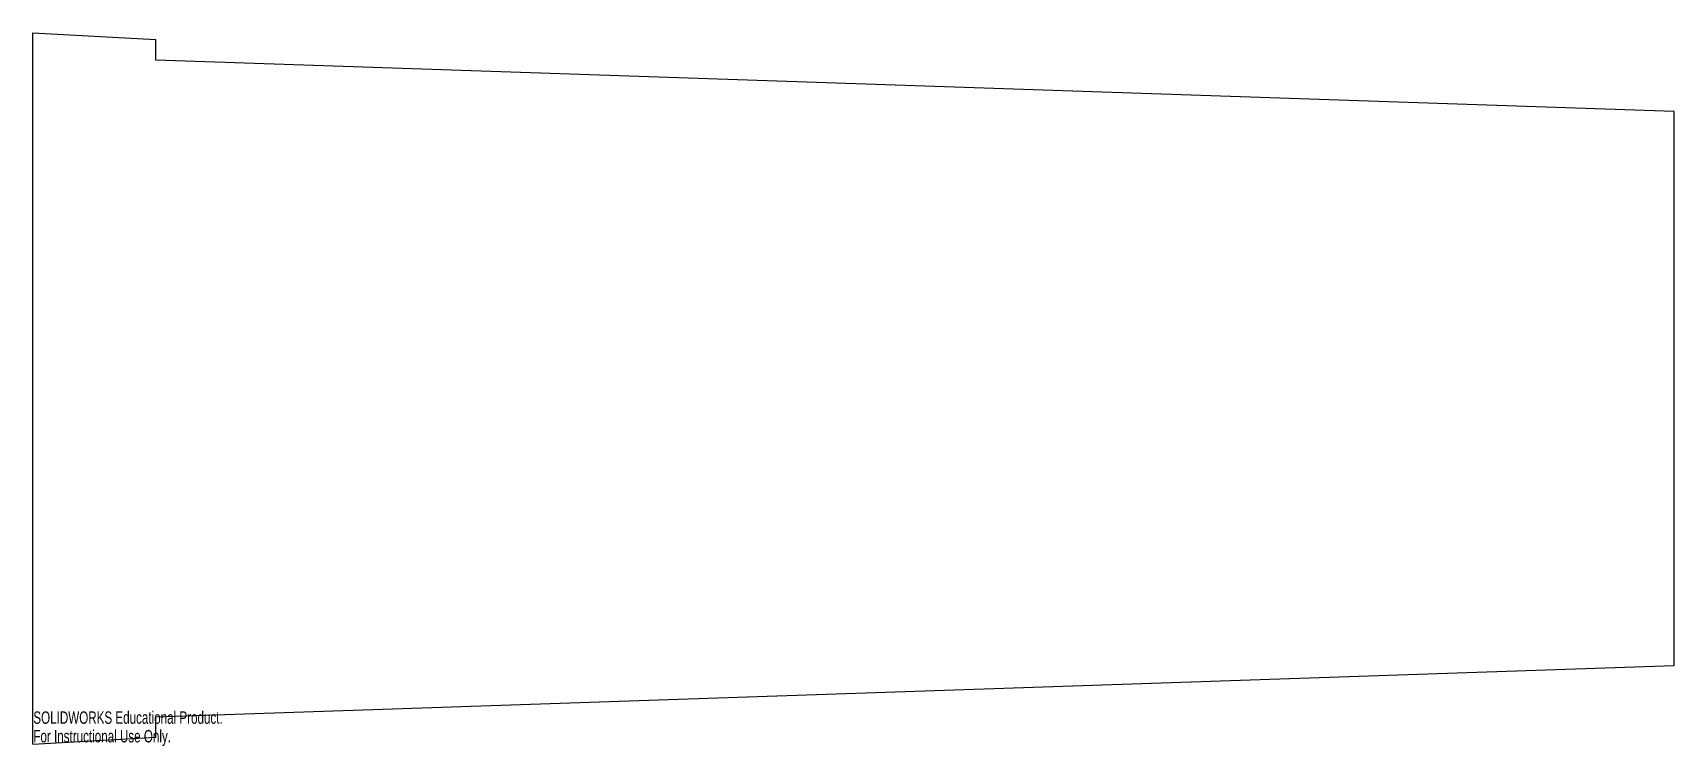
# Model space of a CAD drawing. Header units: millimetres. Extents: x 0 to 508, y 0 to 221.
import ezdxf

# ---------------------------------------------------------------- set-up
doc = ezdxf.new("R2010")
doc.units = ezdxf.units.MM
doc.styles.add('SLDTEXTSTYLE0', font='TXT', dxfattribs={"width": 0.7})

msp = doc.modelspace()

# ---------------------------------------------------------------- linework, layer by layer
at = {"color": 7, "linetype": 'Continuous', "lineweight": 25}
for p, q in [((-0.16, 0.58), (-0.16, 220.71)), ((-0.16, 220.71), (37.94, 218.6)), ((37.94, 212.25), (37.94, 218.6)), ((507.84, 196.37), (37.94, 212.25)), ((507.84, 24.92), (507.84, 196.37)), ((37.94, 9.05), (507.84, 24.92)), ((37.94, 2.7), (37.94, 9.05)), ((-0.16, 0.58), (37.94, 2.7))]:
    msp.add_line(p, q, dxfattribs=at)

# ---------------------------------------------------------------- texts
at = {"color": 7, "linetype": 'Continuous', "char_height": 3.8449, "attachment_point": 1, "style": 'SLDTEXTSTYLE0'}
for s, insert in [('SOLIDWORKS Educational Product.', (0, 10.72)), ('For Instructional Use Only.', (0, 4.96))]:
    msp.add_mtext(s, dxfattribs=dict(at, insert=insert))

doc.saveas('drawing.dxf')
